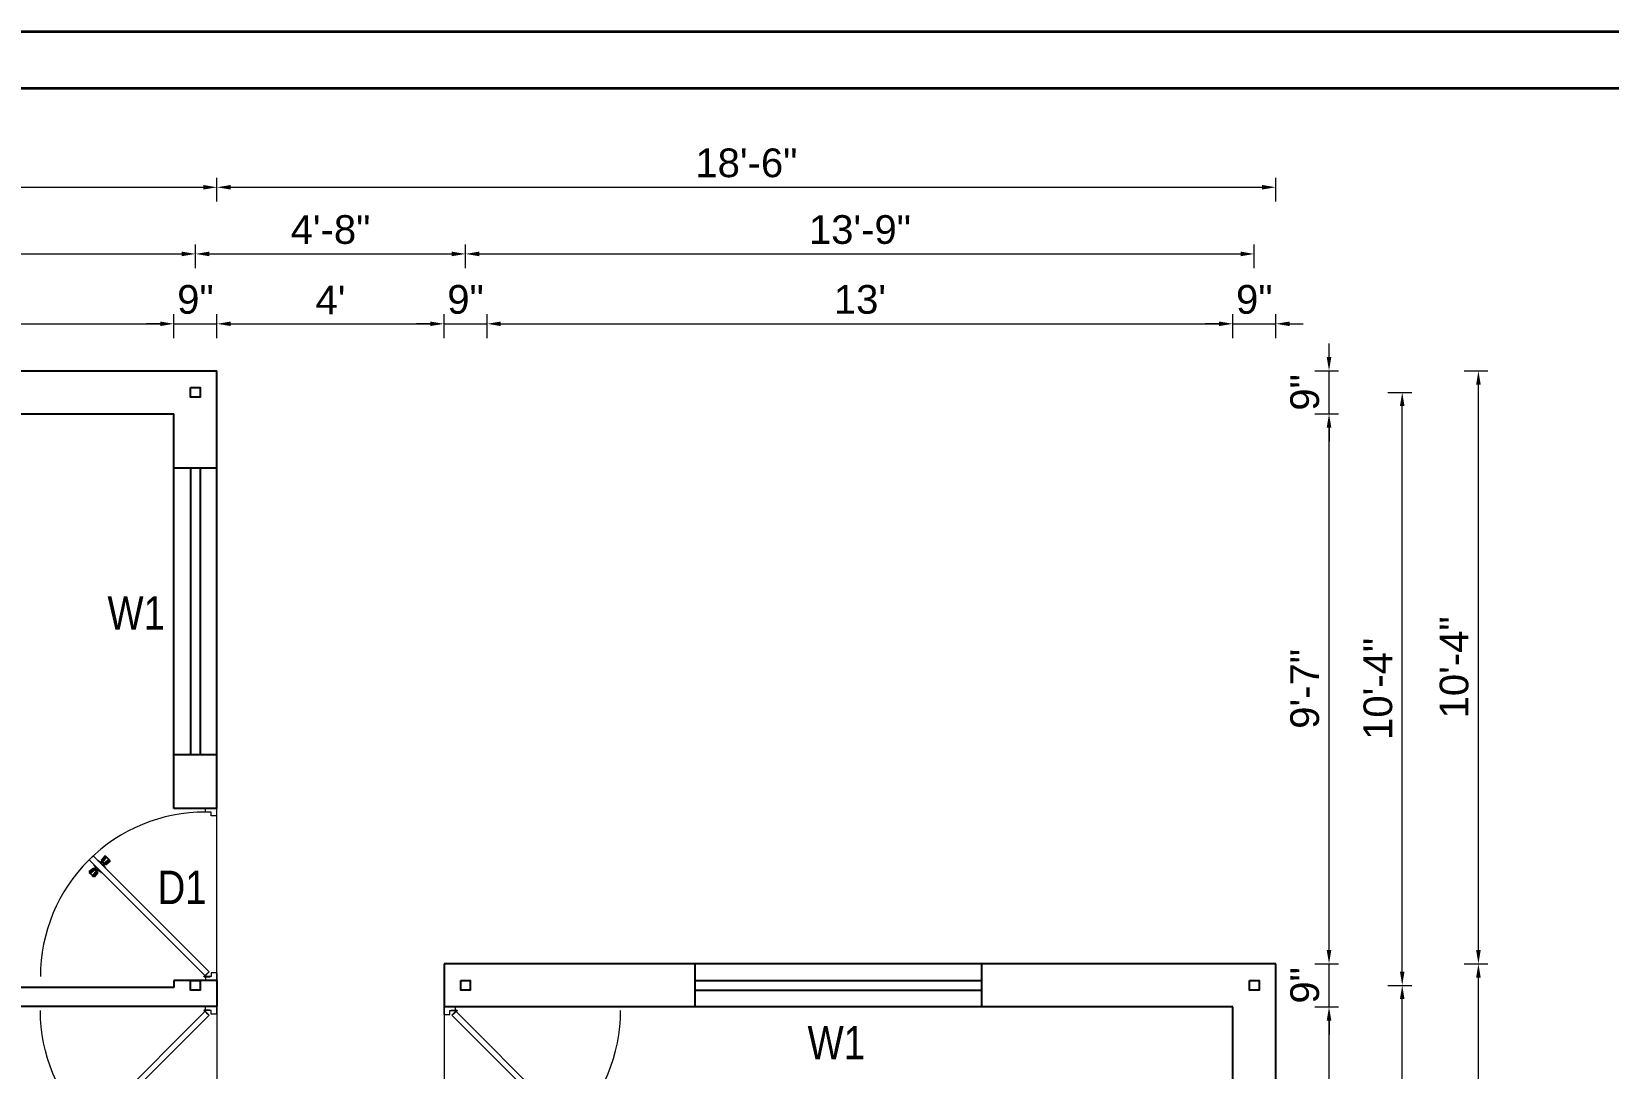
# Model space of a CAD drawing. Header units: inches. Extents: x 392906 to 410488, y -52747 to -40742.
# Drawn here: x 393367.9 to 393697.8, y -52213 to -51996.1 of the extents above; entities that cross this region are included whole.
import ezdxf

# ---------------------------------------------------------------- set-up
doc = ezdxf.new("R2010")
doc.units = ezdxf.units.IN
doc.header["$LTSCALE"] = 2
doc.header["$MEASUREMENT"] = 0
doc.header["$PDMODE"] = 34
doc.layers.get('0').update_dxf_attribs({"linetype": 'CONTINUOUS'})
doc.layers.get('DEFPOINTS').update_dxf_attribs({"color": 141, "linetype": 'CONTINUOUS'})
for name, color, linetype, lineweight in [('DOOR & WIN', 1, 'CONTINUOUS', 25), ('PUERTAS', 7, 'CONTINUOUS', 9), ('steps', 253, 'CONTINUOUS', 20)]:
    doc.layers.add(name, color=color, linetype=linetype, lineweight=lineweight)
doc.layers.add('Normal Wall', color=7, linetype='CONTINUOUS', lineweight=35, true_color=0xffaf89)
doc.styles.add('Lettring Text', font='arial.ttf')
doc.styles.get("Standard").update_dxf_attribs({"font": 'ARIALN.TTF'})
doc.dimstyles.new('Copy of Standard', dxfattribs={"dimtxt": 6, "dimasz": 2.875, "dimexe": 2, "dimexo": 4, "dimgap": 2, "dimtad": 1, "dimdec": 0, "dimrnd": 1, "dimzin": 0, "dimdsep": 46, "dimlunit": 4, "dimtxsty": 'Lettring Text', "dimcen": 0.1, "dimclrd": 7, "dimclre": 7, "dimclrt": 7, "dimazin": 0, "dimtfac": 0.645, "dimtdec": 0, "dimtmove": 1, "dimatfit": 0, "dimfxl": 3, "dimfxlon": 1, "dimtfillclr": 256, "dimtolj": 1, "dimtzin": 0, "dimlwd": -1, "dimlwe": -1, "dimarcsym": 2})

# ---------------------------------------------------------------- blocks, each defined once
blk = doc.blocks.new('3ft')
at = {"layer": 'PUERTAS', "color": 6}
for p, q in [((1.01, 2.52), (25.23, 26.74)), ((26.05, 25.92), (25.23, 26.74)), ((26.05, 25.92), (1.77, 1.64)), ((0, 2.4), (0, 0)), ((0.72, 2.4), (0, 2.4)), ((1.6, 0), (0, 0)), ((0.72, 1.52), (0.72, 2.44)), ((0.8, 1.52), (0.72, 1.52)), ((0.8, 1.52), (0.8, 2.41)), ((0.8, 1.2), (0.8, 1.52)), ((1.6, 1.2), (0.8, 1.2)), ((1.57, 1.84), (0.94, 2.47)), ((1.63, 1.89), (0.97, 2.55)), ((1.63, 1.89), (1.57, 1.84)), ((1.77, 1.64), (1.57, 1.84)), ((1.6, 0), (1.6, 1.2)), ((34.4, 0), (34.4, 1.2)), ((34.4, 1.2), (35.2, 1.2)), ((34.4, 0), (36, 0)), ((35.2, 1.2), (35.2, 2.4)), ((35.2, 2.4), (36, 2.4)), ((36, 0), (36, 2.4))]:
    blk.add_line(p, q, dxfattribs=at)
at = {"layer": 'PUERTAS', "color": 8}
for p, q in [((22.13, 26.28), (22.27, 26.42)), ((22.29, 26.41), (22.27, 26.42)), ((23.16, 25.52), (22.34, 26.39)), ((23.3, 25.66), (22.5, 26.56)), ((23.41, 25.77), (22.65, 26.71)), ((23.46, 25.83), (22.72, 26.75)), ((22.57, 24.94), (21.65, 25.68)), ((22.63, 24.99), (21.69, 25.75)), ((22.74, 25.1), (21.84, 25.9)), ((22.13, 26.28), (21.98, 26.13)), ((22.88, 25.24), (22.01, 26.06)), ((22.69, 24.32), (23.02, 24.83)), ((22.95, 24.96), (22.84, 25.07)), ((22.98, 24.99), (22.86, 25.1)), ((23.03, 25.04), (22.91, 25.15)), ((22.91, 24.53), (23.1, 24.91)), ((23.11, 25.12), (22.99, 25.23)), ((23.13, 24.76), (23.18, 24.99)), ((23.28, 25.3), (23.17, 25.41)), ((23.36, 25.37), (23.25, 25.49)), ((23.31, 24.94), (23.28, 25.08)), ((23.41, 25.43), (23.3, 25.54)), ((23.46, 25.09), (23.32, 25.13)), ((23.44, 25.45), (23.33, 25.56)), ((23.64, 25.27), (23.41, 25.22)), ((23.87, 25.49), (23.49, 25.3)), ((24.08, 25.71), (23.57, 25.38)), ((23.63, 23.38), (24.14, 23.72)), ((23.84, 23.6), (24.22, 23.79)), ((24.07, 23.82), (24.3, 23.88)), ((24.25, 24), (24.39, 23.97)), ((24.25, 23.26), (24.99, 22.34)), ((24.27, 23.64), (24.38, 23.53)), ((24.3, 23.67), (24.41, 23.56)), ((24.3, 23.32), (25.06, 22.38)), ((24.35, 23.72), (24.46, 23.61)), ((24.4, 24.15), (24.43, 24.01)), ((24.41, 23.43), (25.2, 22.53)), ((24.43, 23.8), (24.54, 23.69)), ((24.58, 24.33), (24.52, 24.1)), ((24.55, 23.57), (25.37, 22.7)), ((24.6, 23.97), (24.72, 23.86)), ((24.8, 24.56), (24.61, 24.18)), ((25.02, 24.77), (24.68, 24.26)), ((24.68, 24.05), (24.79, 23.94)), ((24.73, 24.1), (24.85, 23.99)), ((24.76, 24.13), (24.87, 24.02)), ((24.83, 23.85), (25.7, 23.03)), ((24.97, 23.99), (25.87, 23.2)), ((25.08, 24.1), (26.02, 23.34)), ((25.14, 24.15), (26.06, 23.41)), ((25.58, 22.82), (25.43, 22.67)), ((25.58, 22.82), (25.73, 22.97)), ((25.72, 22.98), (25.73, 22.97)), ((0, 0), (36, 0))]:
    blk.add_line(p, q, dxfattribs=at)
at = {"layer": 'PUERTAS', "color": 1}
for p, q in [((22.58, 26.7), (22.14, 26.26)), ((22.67, 26.73), (22.17, 26.23)), ((22.61, 26.67), (22.58, 26.7)), ((23.45, 25.91), (22.79, 26.73)), ((21.67, 25.73), (22.17, 26.23)), ((22.49, 24.95), (21.67, 25.61)), ((21.7, 25.82), (22.14, 26.26)), ((21.73, 25.79), (21.7, 25.82)), ((22.6, 24.96), (23.02, 25.38)), ((22.61, 24.25), (22.92, 24.72)), ((22.62, 24.13), (22.61, 24.14)), ((22.7, 25.07), (22.71, 25.06)), ((22.82, 25.06), (23.08, 25.32)), ((22.94, 24.95), (22.83, 25.07)), ((22.92, 24.72), (22.92, 24.72)), ((22.93, 24.94), (23.19, 25.21)), ((22.93, 24.84), (22.93, 24.83)), ((23.44, 25.81), (23.02, 25.38)), ((23.34, 25.58), (23.08, 25.32)), ((23.46, 25.47), (23.19, 25.21)), ((23.33, 25.7), (23.34, 25.69)), ((23.45, 25.46), (23.33, 25.57)), ((23.44, 23.31), (23.45, 23.3)), ((23.56, 23.3), (24.03, 23.61)), ((23.57, 25.47), (23.57, 25.47)), ((24.15, 25.79), (23.68, 25.48)), ((23.68, 25.48), (23.68, 25.48)), ((24.03, 23.61), (24.03, 23.62)), ((24.14, 23.62), (24.14, 23.62)), ((24.25, 23.62), (24.51, 23.89)), ((24.27, 25.78), (24.26, 25.79)), ((24.26, 23.29), (24.69, 23.71)), ((24.26, 23.63), (24.37, 23.52)), ((24.26, 23.18), (24.92, 22.37)), ((24.37, 23.52), (24.63, 23.77)), ((24.37, 23.4), (24.37, 23.4)), ((24.78, 24.15), (24.51, 23.89)), ((24.89, 24.03), (24.63, 23.77)), ((25.11, 24.14), (24.69, 23.71)), ((24.77, 24.14), (24.88, 24.03)), ((24.79, 24.38), (24.78, 24.37)), ((24.78, 24.26), (24.78, 24.26)), ((25.1, 24.84), (24.79, 24.38)), ((25, 24.03), (25, 24.03)), ((25.09, 24.96), (25.1, 24.95)), ((25.22, 24.14), (26.03, 23.48)), ((26.04, 23.37), (25.54, 22.86)), ((26.01, 23.27), (25.57, 22.83)), ((25.98, 23.3), (26.01, 23.27)), ((25.04, 22.36), (25.54, 22.86)), ((25.1, 22.42), (25.13, 22.39)), ((25.13, 22.39), (25.57, 22.83))]:
    blk.add_line(p, q, dxfattribs=at)
at = {"layer": 'PUERTAS', "color": 2}
for p, q in [((21.99, 26.11), (21.98, 26.13)), ((25.42, 22.68), (25.43, 22.67))]:
    blk.add_line(p, q, dxfattribs=at)
at = {"layer": 'PUERTAS', "color": 6}
for radius in [0.155, 0.0752]:
    blk.add_circle((0.82, 2.56), radius, dxfattribs=at)
blk.add_arc((0.82, 2.56), 34.38, 359.7285, 90.0333, dxfattribs=at)
at = {"layer": 'PUERTAS', "color": 1}
for centre, start, end in [((22.73, 26.68), 38.9236, 135), ((22.54, 25.01), 231.0764, 315), ((22.67, 24.2), 135, 225), ((22.77, 25.12), 225, 315), ((22.99, 24.89), 135, 219.7428), ((22.87, 24.78), 315, 39.7428), ((23.28, 25.63), 315, 45), ((23.39, 25.86), 315, 38.9236), ((23.51, 23.36), 225, 315), ((23.51, 25.41), 50.2572, 135), ((23.62, 25.53), 230.2572, 315), ((24.09, 23.56), 50.2572, 135), ((24.2, 23.68), 230.2572, 315), ((24.2, 25.73), 45, 135), ((24.32, 23.23), 135, 218.9236), ((24.42, 23.46), 135, 225), ((24.84, 24.31), 135, 219.7428), ((24.72, 24.21), 315, 39.7428), ((24.94, 23.98), 45, 135), ((25.04, 24.89), 315, 45), ((25.17, 24.08), 51.0764, 135), ((25.98, 23.42), 315, 51.0764), ((24.98, 22.42), 218.9236, 315)]:
    blk.add_arc(centre, 0.08, start, end, dxfattribs=at)
blk = doc.blocks.new('*U199')
at = {"color": 3, "xscale": -1}
blk.add_blockref('3ft', (42, 0), dxfattribs=at)
blk = doc.blocks.new('*D880')
at = {"layer": 'DEFPOINTS', "color": 0, "ltscale": 0.5, "transparency": 16777216}
for p in [(393397.72, -52057.25), (393254.69, -52067.1), (393397.72, -52076.1)]:
    blk.add_point(p, dxfattribs=at)
at = {"layer": 'steps', "color": 7, "ltscale": 0.5, "transparency": 16777216}
for p, q in [((393254.69, -52060.25), (393254.69, -52055.25)), ((393397.72, -52060.25), (393397.72, -52055.25)), ((393257.56, -52057.25), (393394.85, -52057.25))]:
    blk.add_line(p, q, dxfattribs=at)
for points in [[(393257.56, -52056.77), (393257.56, -52057.72), (393254.69, -52057.25)], [(393394.85, -52056.77), (393394.85, -52057.72), (393397.72, -52057.25)]]:
    blk.add_solid(points, dxfattribs=at)
at = {"layer": 'steps', "color": 7, "ltscale": 0.5, "transparency": 16777216, "insert": (393326.21, -52052.23), "char_height": 6, "attachment_point": 5, "style": 'Lettring Text'}
blk.add_mtext('\\A1;11\'-11"', dxfattribs=at)
blk = doc.blocks.new('*D881')
at = {"layer": 'DEFPOINTS', "color": 0, "ltscale": 0.5, "transparency": 16777216}
for p in [(393406.72, -52057.25), (393406.72, -52067.1), (393397.72, -52076.1)]:
    blk.add_point(p, dxfattribs=at)
at = {"layer": 'steps', "color": 7, "ltscale": 0.5, "transparency": 16777216}
for p, q in [((393397.72, -52060.25), (393397.72, -52055.25)), ((393406.72, -52060.25), (393406.72, -52055.25)), ((393394.85, -52057.25), (393391.97, -52057.25)), ((393397.72, -52057.25), (393406.72, -52057.25)), ((393409.6, -52057.25), (393412.47, -52057.25))]:
    blk.add_line(p, q, dxfattribs=at)
for points in [[(393394.85, -52056.77), (393394.85, -52057.72), (393397.72, -52057.25)], [(393409.6, -52056.77), (393409.6, -52057.72), (393406.72, -52057.25)]]:
    blk.add_solid(points, dxfattribs=at)
at = {"layer": 'steps', "color": 7, "ltscale": 0.5, "transparency": 16777216, "insert": (393402.22, -52052.18), "char_height": 6, "attachment_point": 5, "style": 'Lettring Text'}
blk.add_mtext('\\A1;9"', dxfattribs=at)
blk = doc.blocks.new('*D882')
at = {"layer": 'DEFPOINTS', "color": 0, "ltscale": 0.5, "transparency": 16777216}
for p in [(393454.22, -52057.25), (393406.72, -52067.1), (393454.22, -52191.08)]:
    blk.add_point(p, dxfattribs=at)
at = {"layer": 'steps', "color": 7, "ltscale": 0.5, "transparency": 16777216}
for p, q in [((393406.72, -52060.25), (393406.72, -52055.25)), ((393454.22, -52060.25), (393454.22, -52055.25)), ((393409.6, -52057.25), (393451.35, -52057.25))]:
    blk.add_line(p, q, dxfattribs=at)
for points in [[(393409.6, -52056.77), (393409.6, -52057.72), (393406.72, -52057.25)], [(393451.35, -52056.77), (393451.35, -52057.72), (393454.22, -52057.25)]]:
    blk.add_solid(points, dxfattribs=at)
at = {"layer": 'steps', "color": 7, "ltscale": 0.5, "transparency": 16777216, "insert": (393430.47, -52052.25), "char_height": 6, "attachment_point": 5, "style": 'Lettring Text'}
blk.add_mtext("\\A1;4'", dxfattribs=at)
blk = doc.blocks.new('*D883')
at = {"layer": 'DEFPOINTS', "color": 0, "ltscale": 0.5, "transparency": 16777216}
for p in [(393463.22, -52057.25), (393454.22, -52191.08), (393463.22, -52236.09)]:
    blk.add_point(p, dxfattribs=at)
at = {"layer": 'steps', "color": 7, "ltscale": 0.5, "transparency": 16777216}
for p, q in [((393454.22, -52060.25), (393454.22, -52055.25)), ((393463.22, -52060.25), (393463.22, -52055.25)), ((393451.35, -52057.25), (393448.47, -52057.25)), ((393454.22, -52057.25), (393463.22, -52057.25)), ((393466.1, -52057.25), (393468.97, -52057.25))]:
    blk.add_line(p, q, dxfattribs=at)
for points in [[(393451.35, -52056.77), (393451.35, -52057.72), (393454.22, -52057.25)], [(393466.1, -52056.77), (393466.1, -52057.72), (393463.22, -52057.25)]]:
    blk.add_solid(points, dxfattribs=at)
at = {"layer": 'steps', "color": 7, "ltscale": 0.5, "transparency": 16777216, "insert": (393458.72, -52052.18), "char_height": 6, "attachment_point": 5, "style": 'Lettring Text'}
blk.add_mtext('\\A1;9"', dxfattribs=at)
blk = doc.blocks.new('*D884')
at = {"layer": 'DEFPOINTS', "color": 0, "ltscale": 0.5, "transparency": 16777216}
for p in [(393619.22, -52057.25), (393619.22, -52200.12), (393463.22, -52236.09)]:
    blk.add_point(p, dxfattribs=at)
at = {"layer": 'steps', "color": 7, "ltscale": 0.5, "transparency": 16777216}
for p, q in [((393463.22, -52060.25), (393463.22, -52055.25)), ((393619.22, -52060.25), (393619.22, -52055.25)), ((393466.1, -52057.25), (393616.35, -52057.25))]:
    blk.add_line(p, q, dxfattribs=at)
for points in [[(393466.1, -52056.77), (393466.1, -52057.72), (393463.22, -52057.25)], [(393616.35, -52056.77), (393616.35, -52057.72), (393619.22, -52057.25)]]:
    blk.add_solid(points, dxfattribs=at)
at = {"layer": 'steps', "color": 7, "ltscale": 0.5, "transparency": 16777216, "insert": (393541.22, -52052.18), "char_height": 6, "attachment_point": 5, "style": 'Lettring Text'}
blk.add_mtext("\\A1;13'", dxfattribs=at)
blk = doc.blocks.new('*D885')
at = {"layer": 'DEFPOINTS', "color": 0, "ltscale": 0.5, "transparency": 16777216}
for p in [(393628.22, -52057.25), (393628.22, -52191.12), (393619.22, -52200.12)]:
    blk.add_point(p, dxfattribs=at)
at = {"layer": 'steps', "color": 7, "ltscale": 0.5, "transparency": 16777216}
for p, q in [((393619.22, -52060.25), (393619.22, -52055.25)), ((393628.22, -52060.25), (393628.22, -52055.25)), ((393616.35, -52057.25), (393613.47, -52057.25)), ((393619.22, -52057.25), (393628.22, -52057.25)), ((393631.1, -52057.25), (393633.97, -52057.25))]:
    blk.add_line(p, q, dxfattribs=at)
for points in [[(393616.35, -52056.77), (393616.35, -52057.72), (393619.22, -52057.25)], [(393631.1, -52056.77), (393631.1, -52057.72), (393628.22, -52057.25)]]:
    blk.add_solid(points, dxfattribs=at)
at = {"layer": 'steps', "color": 7, "ltscale": 0.5, "transparency": 16777216, "insert": (393623.72, -52052.18), "char_height": 6, "attachment_point": 5, "style": 'Lettring Text'}
blk.add_mtext('\\A1;9"', dxfattribs=at)
blk = doc.blocks.new('*D904')
at = {"layer": 'DEFPOINTS', "color": 0, "ltscale": 0.5, "transparency": 16777216}
for p in [(393402.22, -52042.63), (393250.57, -52071.6), (393402.22, -52071.6)]:
    blk.add_point(p, dxfattribs=at)
at = {"layer": 'steps', "color": 7, "ltscale": 0.5, "transparency": 16777216}
for p, q in [((393250.57, -52045.63), (393250.57, -52040.63)), ((393253.44, -52042.63), (393399.35, -52042.63)), ((393402.22, -52045.63), (393402.22, -52040.63))]:
    blk.add_line(p, q, dxfattribs=at)
for points in [[(393253.44, -52042.15), (393253.44, -52043.11), (393250.57, -52042.63)], [(393399.35, -52042.15), (393399.35, -52043.11), (393402.22, -52042.63)]]:
    blk.add_solid(points, dxfattribs=at)
at = {"layer": 'steps', "color": 7, "ltscale": 0.5, "transparency": 16777216, "insert": (393326.4, -52037.57), "char_height": 6, "attachment_point": 5, "style": 'Lettring Text'}
blk.add_mtext('\\A1;12\'-8"', dxfattribs=at)
blk = doc.blocks.new('*D905')
at = {"layer": 'DEFPOINTS', "color": 0, "ltscale": 0.5, "transparency": 16777216}
for p in [(393458.72, -52042.63), (393402.22, -52071.6), (393458.72, -52195.59)]:
    blk.add_point(p, dxfattribs=at)
at = {"layer": 'steps', "color": 7, "ltscale": 0.5, "transparency": 16777216}
for p, q in [((393402.22, -52045.63), (393402.22, -52040.63)), ((393405.1, -52042.63), (393455.85, -52042.63)), ((393458.72, -52045.63), (393458.72, -52040.63))]:
    blk.add_line(p, q, dxfattribs=at)
for points in [[(393405.1, -52042.15), (393405.1, -52043.11), (393402.22, -52042.63)], [(393455.85, -52042.15), (393455.85, -52043.11), (393458.72, -52042.63)]]:
    blk.add_solid(points, dxfattribs=at)
at = {"layer": 'steps', "color": 7, "ltscale": 0.5, "transparency": 16777216, "insert": (393430.47, -52037.57), "char_height": 6, "attachment_point": 5, "style": 'Lettring Text'}
blk.add_mtext('\\A1;4\'-8"', dxfattribs=at)
blk = doc.blocks.new('*D906')
at = {"layer": 'DEFPOINTS', "color": 0, "ltscale": 0.5, "transparency": 16777216}
for p in [(393623.72, -52042.63), (393458.72, -52195.59), (393623.72, -52195.62)]:
    blk.add_point(p, dxfattribs=at)
at = {"layer": 'steps', "color": 7, "ltscale": 0.5, "transparency": 16777216}
for p, q in [((393458.72, -52045.63), (393458.72, -52040.63)), ((393461.6, -52042.63), (393620.85, -52042.63)), ((393623.72, -52045.63), (393623.72, -52040.63))]:
    blk.add_line(p, q, dxfattribs=at)
for points in [[(393461.6, -52042.15), (393461.6, -52043.11), (393458.72, -52042.63)], [(393620.85, -52042.15), (393620.85, -52043.11), (393623.72, -52042.63)]]:
    blk.add_solid(points, dxfattribs=at)
at = {"layer": 'steps', "color": 7, "ltscale": 0.5, "transparency": 16777216, "insert": (393541.22, -52037.57), "char_height": 6, "attachment_point": 5, "style": 'Lettring Text'}
blk.add_mtext('\\A1;13\'-9"', dxfattribs=at)
blk = doc.blocks.new('*D907')
at = {"layer": 'DEFPOINTS', "color": 0, "ltscale": 0.5, "transparency": 16777216}
for p in [(393406.72, -52028.69), (393245.65, -52067.1), (393406.72, -52067.1)]:
    blk.add_point(p, dxfattribs=at)
at = {"layer": 'steps', "color": 7, "ltscale": 0.5, "transparency": 16777216}
for p, q in [((393245.65, -52031.69), (393245.65, -52026.69)), ((393406.72, -52031.69), (393406.72, -52026.69)), ((393248.53, -52028.69), (393403.85, -52028.69))]:
    blk.add_line(p, q, dxfattribs=at)
for points in [[(393248.53, -52028.21), (393248.53, -52029.17), (393245.65, -52028.69)], [(393403.85, -52028.21), (393403.85, -52029.17), (393406.72, -52028.69)]]:
    blk.add_solid(points, dxfattribs=at)
at = {"layer": 'steps', "color": 7, "ltscale": 0.5, "transparency": 16777216, "insert": (393326.19, -52023.62), "char_height": 6, "attachment_point": 5, "style": 'Lettring Text'}
blk.add_mtext('\\A1;13\'-5"', dxfattribs=at)
blk = doc.blocks.new('*D908')
at = {"layer": 'DEFPOINTS', "color": 0, "ltscale": 0.5, "transparency": 16777216}
for p in [(393628.22, -52028.69), (393406.72, -52067.1), (393628.22, -52191.12)]:
    blk.add_point(p, dxfattribs=at)
at = {"layer": 'steps', "color": 7, "ltscale": 0.5, "transparency": 16777216}
for p, q in [((393406.72, -52031.69), (393406.72, -52026.69)), ((393628.22, -52031.69), (393628.22, -52026.69)), ((393409.6, -52028.69), (393625.35, -52028.69))]:
    blk.add_line(p, q, dxfattribs=at)
for points in [[(393409.6, -52028.21), (393409.6, -52029.17), (393406.72, -52028.69)], [(393625.35, -52028.21), (393625.35, -52029.17), (393628.22, -52028.69)]]:
    blk.add_solid(points, dxfattribs=at)
at = {"layer": 'steps', "color": 7, "ltscale": 0.5, "transparency": 16777216, "insert": (393517.47, -52023.62), "char_height": 6, "attachment_point": 5, "style": 'Lettring Text'}
blk.add_mtext('\\A1;18\'-6"', dxfattribs=at)
blk = doc.blocks.new('*D890')
at = {"layer": 'DEFPOINTS', "color": 0, "ltscale": 0.5, "transparency": 16777216}
for p in [(393619.25, -52200.12), (393639.35, -52200.12), (393619.23, -52320.12)]:
    blk.add_point(p, dxfattribs=at)
at = {"layer": 'steps', "color": 7, "ltscale": 0.5, "transparency": 16777216}
for p, q in [((393636.35, -52200.12), (393641.35, -52200.12)), ((393639.35, -52317.25), (393639.35, -52203)), ((393636.35, -52320.12), (393641.35, -52320.12))]:
    blk.add_line(p, q, dxfattribs=at)
for points in [[(393638.87, -52203), (393639.83, -52203), (393639.35, -52200.12)], [(393638.87, -52317.25), (393639.83, -52317.25), (393639.35, -52320.12)]]:
    blk.add_solid(points, dxfattribs=at)
at = {"layer": 'steps', "color": 7, "ltscale": 0.5, "transparency": 16777216, "insert": (393634.29, -52260.12), "char_height": 6, "attachment_point": 5, "rotation": 90, "style": 'Lettring Text'}
blk.add_mtext("\\A1;10'", dxfattribs=at)
blk = doc.blocks.new('*D891')
at = {"layer": 'DEFPOINTS', "color": 0, "ltscale": 0.5, "transparency": 16777216}
for p in [(393628.22, -52191.12), (393639.35, -52191.12), (393619.25, -52200.12)]:
    blk.add_point(p, dxfattribs=at)
at = {"layer": 'steps', "color": 7, "ltscale": 0.5, "transparency": 16777216}
for p, q in [((393639.35, -52188.25), (393639.35, -52185.37)), ((393636.35, -52191.12), (393641.35, -52191.12)), ((393639.35, -52200.12), (393639.35, -52191.12)), ((393636.35, -52200.12), (393641.35, -52200.12)), ((393639.35, -52203), (393639.35, -52205.87))]:
    blk.add_line(p, q, dxfattribs=at)
for points in [[(393638.87, -52188.25), (393639.83, -52188.25), (393639.35, -52191.12)], [(393638.87, -52203), (393639.83, -52203), (393639.35, -52200.12)]]:
    blk.add_solid(points, dxfattribs=at)
at = {"layer": 'steps', "color": 7, "ltscale": 0.5, "transparency": 16777216, "insert": (393634.29, -52195.62), "char_height": 6, "attachment_point": 5, "rotation": 90, "style": 'Lettring Text'}
blk.add_mtext('\\A1;9"', dxfattribs=at)
blk = doc.blocks.new('*D892')
at = {"layer": 'DEFPOINTS', "color": 0, "ltscale": 0.5, "transparency": 16777216}
for p in [(393397.72, -52076.1), (393639.35, -52076.1), (393628.22, -52191.12)]:
    blk.add_point(p, dxfattribs=at)
at = {"layer": 'steps', "color": 7, "ltscale": 0.5, "transparency": 16777216}
for p, q in [((393636.35, -52076.1), (393641.35, -52076.1)), ((393639.35, -52188.25), (393639.35, -52078.97)), ((393636.35, -52191.12), (393641.35, -52191.12))]:
    blk.add_line(p, q, dxfattribs=at)
for points in [[(393638.87, -52078.97), (393639.83, -52078.97), (393639.35, -52076.1)], [(393638.87, -52188.25), (393639.83, -52188.25), (393639.35, -52191.12)]]:
    blk.add_solid(points, dxfattribs=at)
at = {"layer": 'steps', "color": 7, "ltscale": 0.5, "transparency": 16777216, "insert": (393634.29, -52133.61), "char_height": 6, "attachment_point": 5, "rotation": 90, "style": 'Lettring Text'}
blk.add_mtext('\\A1;9\'-7"', dxfattribs=at)
blk = doc.blocks.new('*D893')
at = {"layer": 'DEFPOINTS', "color": 0, "ltscale": 0.5, "transparency": 16777216}
for p in [(393406.72, -52067.1), (393639.35, -52067.1), (393397.72, -52076.1)]:
    blk.add_point(p, dxfattribs=at)
at = {"layer": 'steps', "color": 7, "ltscale": 0.5, "transparency": 16777216}
for p, q in [((393639.35, -52064.22), (393639.35, -52061.35)), ((393636.35, -52067.1), (393641.35, -52067.1)), ((393639.35, -52076.1), (393639.35, -52067.1)), ((393636.35, -52076.1), (393641.35, -52076.1)), ((393639.35, -52078.97), (393639.35, -52081.85))]:
    blk.add_line(p, q, dxfattribs=at)
for points in [[(393638.87, -52064.22), (393639.83, -52064.22), (393639.35, -52067.1)], [(393638.87, -52078.97), (393639.83, -52078.97), (393639.35, -52076.1)]]:
    blk.add_solid(points, dxfattribs=at)
at = {"layer": 'steps', "color": 7, "ltscale": 0.5, "transparency": 16777216, "insert": (393634.29, -52071.6), "char_height": 6, "attachment_point": 5, "rotation": 90, "style": 'Lettring Text'}
blk.add_mtext('\\A1;9"', dxfattribs=at)
blk = doc.blocks.new('*D894')
at = {"layer": 'DEFPOINTS', "color": 0, "ltscale": 0.5, "transparency": 16777216}
for p in [(393623.72, -52195.62), (393654.66, -52195.62), (393623.72, -52324.62)]:
    blk.add_point(p, dxfattribs=at)
at = {"layer": 'steps', "color": 7, "ltscale": 0.5, "transparency": 16777216}
for p, q in [((393651.66, -52195.62), (393656.66, -52195.62)), ((393654.66, -52321.74), (393654.66, -52198.5)), ((393651.66, -52324.62), (393656.66, -52324.62))]:
    blk.add_line(p, q, dxfattribs=at)
for points in [[(393654.18, -52198.5), (393655.14, -52198.5), (393654.66, -52195.62)], [(393654.18, -52321.74), (393655.14, -52321.74), (393654.66, -52324.62)]]:
    blk.add_solid(points, dxfattribs=at)
at = {"layer": 'steps', "color": 7, "ltscale": 0.5, "transparency": 16777216, "insert": (393649.6, -52260.12), "char_height": 6, "attachment_point": 5, "rotation": 90, "style": 'Lettring Text'}
blk.add_mtext('\\A1;10\'-9"', dxfattribs=at)
blk = doc.blocks.new('*D895')
at = {"layer": 'DEFPOINTS', "color": 0, "ltscale": 0.5, "transparency": 16777216}
for p in [(393402.22, -52071.6), (393654.66, -52071.6), (393623.72, -52195.62)]:
    blk.add_point(p, dxfattribs=at)
at = {"layer": 'steps', "color": 7, "ltscale": 0.5, "transparency": 16777216}
for p, q in [((393651.66, -52071.6), (393656.66, -52071.6)), ((393654.66, -52192.75), (393654.66, -52074.47)), ((393651.66, -52195.62), (393656.66, -52195.62))]:
    blk.add_line(p, q, dxfattribs=at)
for points in [[(393654.18, -52074.47), (393655.14, -52074.47), (393654.66, -52071.6)], [(393654.18, -52192.75), (393655.14, -52192.75), (393654.66, -52195.62)]]:
    blk.add_solid(points, dxfattribs=at)
at = {"layer": 'steps', "color": 7, "ltscale": 0.5, "transparency": 16777216, "insert": (393649.6, -52133.61), "char_height": 6, "attachment_point": 5, "rotation": 90, "style": 'Lettring Text'}
blk.add_mtext('\\A1;10\'-4"', dxfattribs=at)
blk = doc.blocks.new('*D902')
at = {"layer": 'DEFPOINTS', "color": 0, "ltscale": 0.5, "transparency": 16777216}
for p in [(393628.22, -52191.12), (393670.6, -52191.12), (393628.22, -52329.12)]:
    blk.add_point(p, dxfattribs=at)
at = {"layer": 'steps', "color": 7, "ltscale": 0.5, "transparency": 16777216}
for p, q in [((393667.6, -52191.12), (393672.6, -52191.12)), ((393670.6, -52326.25), (393670.6, -52194)), ((393667.6, -52329.12), (393672.6, -52329.12))]:
    blk.add_line(p, q, dxfattribs=at)
for points in [[(393670.12, -52194), (393671.08, -52194), (393670.6, -52191.12)], [(393670.12, -52326.25), (393671.08, -52326.25), (393670.6, -52329.12)]]:
    blk.add_solid(points, dxfattribs=at)
at = {"layer": 'steps', "color": 7, "ltscale": 0.5, "transparency": 16777216, "insert": (393665.54, -52260.12), "char_height": 6, "attachment_point": 5, "rotation": 90, "style": 'Lettring Text'}
blk.add_mtext('\\A1;11\'-6"', dxfattribs=at)
blk = doc.blocks.new('*D903')
at = {"layer": 'DEFPOINTS', "color": 0, "ltscale": 0.5, "transparency": 16777216}
for p in [(393406.72, -52067.1), (393670.6, -52067.1), (393628.22, -52191.12)]:
    blk.add_point(p, dxfattribs=at)
at = {"layer": 'steps', "color": 7, "ltscale": 0.5, "transparency": 16777216}
for p, q in [((393667.6, -52067.1), (393672.6, -52067.1)), ((393670.6, -52188.25), (393670.6, -52069.97)), ((393667.6, -52191.12), (393672.6, -52191.12))]:
    blk.add_line(p, q, dxfattribs=at)
for points in [[(393670.12, -52069.97), (393671.08, -52069.97), (393670.6, -52067.1)], [(393670.12, -52188.25), (393671.08, -52188.25), (393670.6, -52191.12)]]:
    blk.add_solid(points, dxfattribs=at)
at = {"layer": 'steps', "color": 7, "ltscale": 0.5, "transparency": 16777216, "insert": (393665.54, -52129.11), "char_height": 6, "attachment_point": 5, "rotation": 90, "style": 'Lettring Text'}
blk.add_mtext('\\A1;10\'-4"', dxfattribs=at)

msp = doc.modelspace()

# ---------------------------------------------------------------- linework, layer by layer
at = {"ltscale": 0.5}
for p, q in [((393245.65, -52067.1), (393406.72, -52067.1)), ((393406.72, -52158.59), (393406.72, -52067.1)), ((393255.48, -52076.1), (393397.72, -52076.1)), ((393397.72, -52158.59), (393397.72, -52076.1)), ((393397.72, -52087.34), (393406.72, -52087.34)), ((393401.22, -52087.34), (393401.22, -52147.34)), ((393403.22, -52087.34), (393403.22, -52147.34)), ((393397.72, -52147.34), (393406.72, -52147.34)), ((393406.72, -52158.59), (393397.72, -52158.59)), ((393628.22, -52191.12), (393454.22, -52191.08)), ((393454.22, -52191.08), (393454.22, -52200.08)), ((393506.74, -52200.1), (393506.74, -52191.1)), ((393566.74, -52200.1), (393566.74, -52191.1)), ((393628.22, -52329.12), (393628.22, -52191.12)), ((393406.72, -52194.59), (393397.72, -52194.59)), ((393397.72, -52194.59), (393397.72, -52196.07)), ((393406.72, -52194.59), (393406.72, -52200.07)), ((393506.74, -52194.6), (393566.74, -52194.6)), ((393397.72, -52196.07), (393266.03, -52196.04)), ((393506.74, -52196.6), (393566.74, -52196.6)), ((393406.72, -52200.07), (393266.38, -52200.04)), ((393619.25, -52200.12), (393454.22, -52200.08)), ((393619.22, -52320.12), (393619.22, -52200.12))]:
    msp.add_line(p, q, dxfattribs=at)
for points in [[(393401.22, -52070.6), (393403.22, -52070.6), (393403.22, -52072.6), (393401.22, -52072.6)], [(393401.22, -52194.59), (393403.22, -52194.59), (393403.22, -52196.59), (393401.22, -52196.59)], [(393457.72, -52194.59), (393459.72, -52194.59), (393459.72, -52196.59), (393457.72, -52196.59)], [(393622.72, -52194.62), (393624.72, -52194.62), (393624.72, -52196.62), (393622.72, -52196.62)]]:
    msp.add_lwpolyline(points, close=True, dxfattribs=at)
at = {"layer": 'Normal Wall'}
for points in [[(393135.81, -51996.12), (394193.82, -51996.12), (394193.82, -52746.65), (393135.81, -52746.65)], [(393135.81, -51996.12), (394193.82, -51996.12), (394193.82, -52746.65), (393135.81, -52746.65)], [(394181.91, -52008.03), (393159.62, -52008.03), (393159.62, -52734.74), (394181.91, -52734.74)], [(394181.91, -52008.03), (393159.62, -52008.03), (393159.62, -52734.74), (394181.91, -52734.74)]]:
    msp.add_lwpolyline(points, close=True, dxfattribs=at)

# ---------------------------------------------------------------- block references
at = {"layer": 'DOOR & WIN', "xscale": -1}
for p, rotation in [((393406.72, -52152.59), 90), ((393454.22, -52242.08), 270)]:
    msp.add_blockref('*U199', p, dxfattribs=dict(at, rotation=rotation))
at = {"layer": 'DOOR & WIN', "rotation": 90.00000000000001}
msp.add_blockref('*U199', (393406.72, -52242.07), dxfattribs=at)

# ---------------------------------------------------------------- texts
at = {"layer": 'steps', "color": 7, "ltscale": 0.3, "char_height": 7, "width": 18.6213, "attachment_point": 8}
for insert in [(393389.83, -52121.22), (393536.28, -52211.11)]:
    msp.add_mtext('W1', dxfattribs=dict(at, insert=insert))
at = {"layer": 'steps', "color": 7, "ltscale": 0.3, "insert": (393399.42, -52178.62), "char_height": 7, "attachment_point": 8}
msp.add_mtext_dynamic_manual_height_columns('{\\W1;D1}', width=18.6213, gutter_width=40, heights=[0], dxfattribs=at)

# ---------------------------------------------------------------- dimensions: what is measured, and where the dimension line sits
at = {"layer": 'steps', "ltscale": 0.5}
for base, p1, p2, picture, middle in [((393406.72, -52028.69), (393245.65, -52067.1), (393406.72, -52067.1), '*D907', (393326.19, -52023.62)), ((393628.22312345, -52028.68675216), (393406.72312345, -52067.09923107), (393628.22312345, -52191.12223394), '*D908', (393517.47312345, -52023.62331423)), ((393402.22, -52042.63), (393250.57, -52071.6), (393402.22, -52071.6), '*D904', (393326.4, -52037.57)), ((393458.72312345, -52042.63072738), (393402.22312345, -52071.59923107), (393458.72312345, -52195.58554038), '*D905', (393430.47312345, -52037.56728946)), ((393623.72, -52042.63), (393458.72, -52195.59), (393623.72, -52195.62), '*D906', (393541.22, -52037.57)), ((393397.72, -52057.25), (393254.69, -52067.1), (393397.72, -52076.1), '*D880', (393326.21, -52052.23)), ((393454.22312345, -52057.24563676), (393406.72312345, -52067.09923107), (393454.22312345, -52191.08456611), '*D882', (393430.47312345, -52052.24563676)), ((393619.22, -52057.25), (393463.22, -52236.09), (393619.22, -52200.12), '*D884', (393541.22, -52052.18))]:
    dim = msp.add_linear_dim(base=base, p1=p1, p2=p2, dimstyle='Copy of Standard', dxfattribs=at)
    dim.commit()
    dim.dimension.update_dxf_attribs({"geometry": picture, "text_midpoint": middle})
for base, p1, p2, picture, middle in [((393406.72, -52057.25), (393397.72, -52076.1), (393406.72, -52067.1), '*D881', (393402.22, -52057.25)), ((393463.22, -52057.25), (393454.22, -52191.08), (393463.22, -52236.09), '*D883', (393458.72, -52057.25)), ((393628.22, -52057.25), (393619.22, -52200.12), (393628.22, -52191.12), '*D885', (393623.72, -52057.25))]:
    dim = msp.add_linear_dim(base=base, p1=p1, p2=p2, dimstyle='Copy of Standard', dxfattribs=at)
    dim.commit()
    dim.dimension.update_dxf_attribs({"geometry": picture, "text_midpoint": middle, "dimtype": 160})
for base, p1, p2, picture, middle in [((393639.35, -52067.1), (393397.72, -52076.1), (393406.72, -52067.1), '*D893', (393639.35, -52071.6)), ((393639.35, -52191.12), (393619.25, -52200.12), (393628.22, -52191.12), '*D891', (393639.35, -52195.62))]:
    dim = msp.add_linear_dim(base=base, p1=p1, p2=p2, angle=90, dimstyle='Copy of Standard', dxfattribs=at)
    dim.commit()
    dim.dimension.update_dxf_attribs({"geometry": picture, "text_midpoint": middle, "dimtype": 160})
for base, p1, p2, picture, middle in [((393670.6, -52067.1), (393628.22, -52191.12), (393406.72, -52067.1), '*D903', (393665.54, -52129.11)), ((393654.66, -52071.6), (393623.72, -52195.62), (393402.22, -52071.6), '*D895', (393649.6, -52133.61)), ((393639.35, -52076.1), (393628.22, -52191.12), (393397.72, -52076.1), '*D892', (393634.29, -52133.61)), ((393670.6, -52191.12), (393628.22, -52329.12), (393628.22, -52191.12), '*D902', (393665.54, -52260.12)), ((393654.66, -52195.62), (393623.72, -52324.62), (393623.72, -52195.62), '*D894', (393649.6, -52260.12)), ((393639.35, -52200.12), (393619.23, -52320.12), (393619.25, -52200.12), '*D890', (393634.29, -52260.12))]:
    dim = msp.add_linear_dim(base=base, p1=p1, p2=p2, angle=90, dimstyle='Copy of Standard', dxfattribs=at)
    dim.commit()
    dim.dimension.update_dxf_attribs({"geometry": picture, "text_midpoint": middle})

doc.saveas('drawing.dxf')
